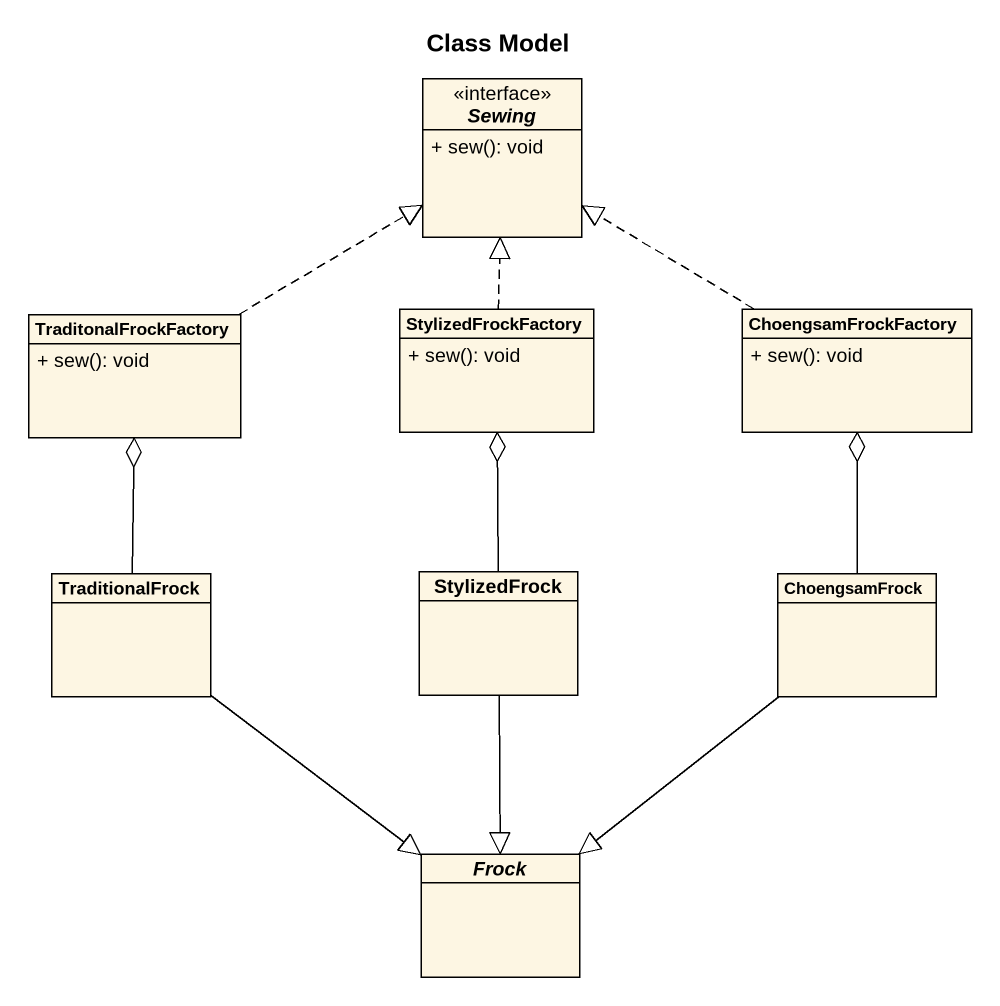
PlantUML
@startuml
title Class Model
hide circle
hide empty members
skinparam classAttributeIconSize 0
interface Sewing {
  + sew(): void
}
class TraditonalFrockFactory {
  + sew(): void
}
class StylizedFrockFactory {
  + sew(): void
}
class ChoengsamFrockFactory {
  + sew(): void
}
class TraditionalFrock
class StylizedFrock
class ChoengsamFrock
abstract class Frock
TraditonalFrockFactory .right.|> Sewing
StylizedFrockFactory .up.|> Sewing
ChoengsamFrockFactory .up.|> Sewing
TraditionalFrock -up-o TraditonalFrockFactory
TraditionalFrock --|> Frock
StylizedFrock -up-o StylizedFrockFactory
StylizedFrock --|> Frock
ChoengsamFrock -up-o ChoengsamFrockFactory
ChoengsamFrock --|> Frock
@enduml
